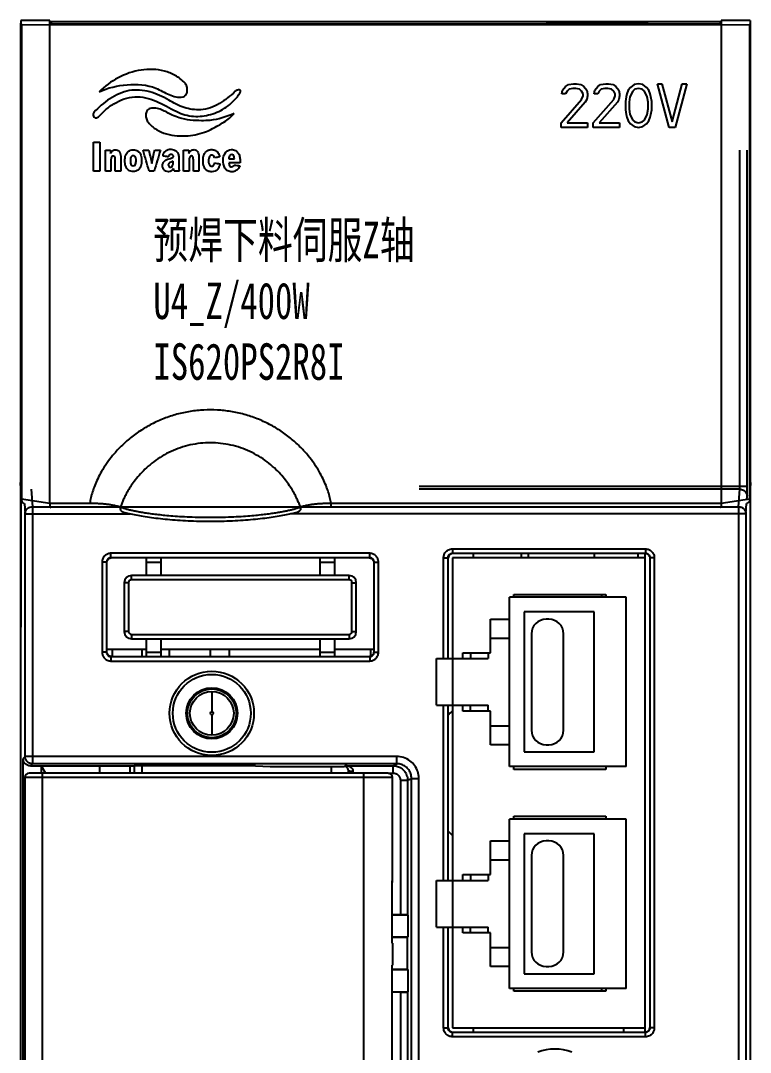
# Model space of a CAD drawing. Header units: millimetres. Extents: x 336 to 12810, y -1577 to 4105.
# Drawn here: x 8418.7 to 8468.7, y 1732.6 to 1803.3 of the extents above; entities that cross this region are included whole.
import ezdxf

# ---------------------------------------------------------------- set-up
doc = ezdxf.new("R2010")
doc.units = ezdxf.units.MM
doc.layers.add('03___PRT_ALL_CURVES', color=7, linetype='Continuous')
doc.layers.add('20_ALL_FEATURES', color=7, linetype='Continuous')
doc.styles.add('宋', font='', dxfattribs={"width": 0.7})
doc.styles.add('样式 8', font='arial.ttf', dxfattribs={"width": 0.6, "height": 2.5})
doc.styles.get('宋').set_extended_font_data('SimSun')

msp = doc.modelspace()

# ---------------------------------------------------------------- linework, layer by layer
at = {"color": 7, "linetype": 'Continuous'}
for p, q in [((8418.65, 1803.135), (8418.65, 1644.24)), ((8418.65, 1803.135), (8418.66, 1803.135)), ((8418.703, 1803.046), (8418.65, 1803.135)), ((8420.65, 1803.313), (8418.66, 1803.313)), ((8418.66, 1803.313), (8418.66, 1803.135)), ((8420.65, 1803.089), (8420.65, 1803.313)), ((8466.65, 1803.24), (8420.65, 1803.24)), ((8420.75, 1803.166), (8420.65, 1803.166)), ((8420.75, 1803.166), (8420.75, 1803.088)), ((8454.65, 1803.24), (8454.65, 1803.202)), ((8454.65, 1803.202), (8461.65, 1803.202)), ((8461.65, 1803.24), (8461.65, 1803.202)), ((8466.615, 1803.166), (8466.536, 1803.088)), ((8466.614, 1803.09), (8466.615, 1803.166)), ((8466.65, 1803.166), (8466.615, 1803.166)), ((8468.64, 1803.313), (8466.65, 1803.313)), ((8466.65, 1803.313), (8466.65, 1803.089)), ((8468.598, 1803.046), (8468.65, 1803.135)), ((8468.64, 1803.313), (8468.64, 1803.135)), ((8468.65, 1803.135), (8468.64, 1803.135)), ((8468.65, 1644.24), (8468.65, 1803.135)), ((8418.703, 1803.046), (8418.72, 1770.527)), ((8418.703, 1803.046), (8420.65, 1803.017)), ((8421.65, 1803.074), (8420.65, 1803.089)), ((8420.65, 1770.24), (8420.65, 1803.017)), ((8466.65, 1803.017), (8420.65, 1803.017)), ((8465.65, 1803.074), (8421.65, 1803.074)), ((8466.65, 1803.089), (8465.65, 1803.074)), ((8466.65, 1803.017), (8468.598, 1803.046)), ((8466.65, 1803.017), (8466.65, 1770.24)), ((8468.598, 1803.046), (8468.581, 1770.527)), ((8467.932, 1771.394), (8467.932, 1794.44)), ((8468.432, 1771.394), (8468.432, 1794.44)), ((8418.72, 1770.449), (8418.65, 1771.662)), ((8418.651, 1771.643), (8418.65, 1771.662)), ((8418.719, 1770.449), (8418.651, 1771.643)), ((8468.432, 1771.394), (8445.95, 1771.394)), ((8468.65, 1771.662), (8468.581, 1770.449)), ((8468.65, 1771.643), (8468.586, 1770.527)), ((8468.65, 1771.662), (8468.65, 1771.643)), ((8418.65, 1770.74), (8418.689, 1770.74)), ((8418.689, 1761.74), (8418.689, 1770.74)), ((8419.378, 1771.201), (8419.456, 1770)), ((8467.923, 1771.201), (8445.95, 1771.201)), ((8467.845, 1770), (8467.923, 1771.201)), ((8468.405, 1770.444), (8468.423, 1770.718)), ((8420.65, 1770.23), (8418.72, 1770.527)), ((8418.72, 1770.449), (8418.72, 1770.432)), ((8418.911, 1770.213), (8418.956, 1769.517)), ((8419.456, 1770), (8419.456, 1752.38)), ((8419.456, 1770), (8467.845, 1770)), ((8420.65, 1770.24), (8423.387, 1770.24)), ((8439.914, 1770.24), (8466.65, 1770.24)), ((8439.914, 1770.24), (8439.914, 1769.94)), ((8468.581, 1770.527), (8466.651, 1770.23)), ((8467.845, 1770), (8467.845, 1644.546)), ((8468.345, 1769.517), (8468.39, 1770.213)), ((8468.581, 1770.449), (8468.58, 1770.432)), ((8418.956, 1752.88), (8418.956, 1769.517)), ((8418.956, 1769.517), (8426.163, 1769.517)), ((8468.345, 1769.517), (8437.138, 1769.517)), ((8468.345, 1769.517), (8468.345, 1644.546)), ((8448.234, 1767.107), (8448.234, 1766.807)), ((8448.234, 1767.107), (8461.467, 1767.107)), ((8461.467, 1767.107), (8461.467, 1766.807)), ((8442.566, 1766.806), (8424.835, 1766.806)), ((8424.835, 1766.506), (8424.835, 1766.806)), ((8442.566, 1766.506), (8424.835, 1766.506)), ((8424.835, 1766.506), (8424.85, 1766.49)), ((8427.25, 1766.49), (8427.25, 1765.29)), ((8428.25, 1766.49), (8428.25, 1765.29)), ((8439.15, 1766.49), (8439.15, 1765.29)), ((8440.15, 1766.49), (8440.15, 1765.29)), ((8442.551, 1766.49), (8442.566, 1766.506)), ((8442.566, 1766.506), (8442.566, 1766.806)), ((8447.634, 1759.59), (8447.634, 1766.507)), ((8447.634, 1766.507), (8447.934, 1766.507)), ((8447.934, 1759.59), (8447.934, 1766.507)), ((8448.234, 1766.807), (8461.467, 1766.807)), ((8448.25, 1766.49), (8448.25, 1759.59)), ((8461.45, 1766.49), (8448.25, 1766.49)), ((8449.65, 1766.807), (8449.65, 1766.49)), ((8452.95, 1766.807), (8452.95, 1766.49)), ((8453.45, 1766.49), (8453.45, 1766.807)), ((8457.95, 1766.807), (8457.95, 1766.49)), ((8460.95, 1766.807), (8460.95, 1766.49)), ((8461.45, 1733.99), (8461.45, 1766.807)), ((8461.767, 1766.507), (8461.767, 1734.274)), ((8462.067, 1766.507), (8461.767, 1766.507)), ((8462.067, 1766.507), (8462.067, 1734.274)), ((8424.235, 1766.206), (8424.235, 1760.025)), ((8424.535, 1766.206), (8424.235, 1766.206)), ((8424.535, 1766.206), (8424.535, 1760.025)), ((8424.535, 1766.206), (8424.55, 1766.19)), ((8427.25, 1766.19), (8428.25, 1766.19)), ((8439.15, 1766.19), (8440.15, 1766.19)), ((8442.85, 1766.19), (8442.866, 1766.206)), ((8442.866, 1760.025), (8442.866, 1766.206)), ((8442.866, 1766.206), (8443.166, 1766.206)), ((8443.166, 1760.025), (8443.166, 1766.206)), ((8426.25, 1764.99), (8426.25, 1765.29)), ((8441.15, 1765.29), (8426.25, 1765.29)), ((8441.15, 1764.99), (8426.25, 1764.99)), ((8441.15, 1764.99), (8441.15, 1765.29)), ((8426.05, 1764.79), (8425.75, 1764.79)), ((8425.75, 1764.79), (8425.75, 1761.44)), ((8426.05, 1764.79), (8426.05, 1761.44)), ((8441.35, 1764.79), (8441.65, 1764.79)), ((8441.35, 1761.44), (8441.35, 1764.79)), ((8441.65, 1761.44), (8441.65, 1764.79)), ((8452.15, 1752.19), (8452.15, 1763.79)), ((8460.15, 1763.79), (8452.15, 1763.79)), ((8452.45, 1763.79), (8452.45, 1763.99)), ((8452.45, 1763.99), (8458.75, 1763.99)), ((8458.45, 1763.99), (8458.45, 1763.79)), ((8458.75, 1763.99), (8458.75, 1763.79)), ((8460.15, 1752.19), (8460.15, 1763.79)), ((8450.85, 1762.29), (8452.15, 1762.29)), ((8450.85, 1759.99), (8450.85, 1762.29)), ((8453.15, 1762.79), (8453.15, 1753.19)), ((8457.95, 1762.79), (8453.15, 1762.79)), ((8454.85, 1762.29), (8454.65, 1762.29)), ((8457.95, 1753.19), (8457.95, 1762.79)), ((8418.65, 1761.74), (8418.689, 1761.74)), ((8426.05, 1761.44), (8425.75, 1761.44)), ((8441.35, 1761.44), (8441.65, 1761.44)), ((8426.25, 1761.24), (8426.25, 1760.94)), ((8426.25, 1761.24), (8441.15, 1761.24)), ((8426.25, 1760.94), (8441.15, 1760.94)), ((8427.25, 1760.94), (8427.25, 1759.74)), ((8428.25, 1760.94), (8428.25, 1759.74)), ((8439.15, 1760.94), (8439.15, 1759.74)), ((8440.15, 1760.94), (8440.15, 1759.74)), ((8441.15, 1761.24), (8441.15, 1760.94)), ((8450.85, 1760.99), (8452.15, 1760.99)), ((8453.65, 1761.29), (8453.65, 1754.69)), ((8455.85, 1754.69), (8455.85, 1761.29)), ((8424.535, 1760.025), (8424.235, 1760.025)), ((8424.535, 1760.025), (8424.55, 1760.04)), ((8424.55, 1760.24), (8427.25, 1760.24)), ((8424.95, 1759.74), (8424.95, 1760.24)), ((8426.95, 1760.24), (8426.95, 1759.74)), ((8427.25, 1760.04), (8428.25, 1760.04)), ((8428.25, 1760.24), (8439.15, 1760.24)), ((8428.85, 1759.74), (8428.85, 1760.24)), ((8431.65, 1759.74), (8431.65, 1760.24)), ((8432.95, 1760.24), (8432.95, 1759.74)), ((8439.15, 1760.04), (8440.15, 1760.04)), ((8440.15, 1760.24), (8442.85, 1760.24)), ((8442.65, 1759.74), (8442.65, 1760.24)), ((8442.866, 1760.025), (8442.85, 1760.04)), ((8442.866, 1760.025), (8443.166, 1760.025)), ((8424.835, 1759.725), (8424.85, 1759.74)), ((8424.835, 1759.725), (8442.566, 1759.725)), ((8424.835, 1759.725), (8424.835, 1759.425)), ((8424.835, 1759.425), (8442.566, 1759.425)), ((8442.566, 1759.725), (8442.551, 1759.74)), ((8442.566, 1759.725), (8442.566, 1759.425)), ((8447.15, 1756.39), (8447.15, 1759.59)), ((8447.15, 1759.59), (8450.68, 1759.59)), ((8448.274, 1756.39), (8448.274, 1759.59)), ((8448.95, 1759.99), (8450.85, 1759.99)), ((8448.95, 1759.59), (8448.95, 1759.99)), ((8449.48, 1759.99), (8449.48, 1759.59)), ((8450.68, 1759.99), (8450.68, 1759.59)), ((8431.75, 1757.34), (8431.75, 1755.94)), ((8447.15, 1756.39), (8450.68, 1756.39)), ((8447.634, 1744.39), (8447.634, 1756.39)), ((8447.934, 1744.39), (8447.934, 1756.39)), ((8448.25, 1756.39), (8448.25, 1744.39)), ((8448.95, 1755.99), (8448.95, 1756.39)), ((8450.85, 1755.99), (8448.95, 1755.99)), ((8449.48, 1755.99), (8449.48, 1756.39)), ((8450.68, 1755.99), (8450.68, 1756.39)), ((8450.85, 1753.69), (8450.85, 1755.99)), ((8431.75, 1755.74), (8431.75, 1754.34)), ((8450.85, 1754.99), (8452.15, 1754.99)), ((8452.15, 1753.69), (8450.85, 1753.69)), ((8454.65, 1753.69), (8454.85, 1753.69)), ((8453.15, 1753.19), (8457.95, 1753.19)), ((8418.956, 1752.88), (8418.816, 1752.74)), ((8418.816, 1746.906), (8418.816, 1752.74)), ((8444.43, 1752.88), (8418.956, 1752.88)), ((8419.456, 1752.38), (8419.316, 1752.24)), ((8419.316, 1752.24), (8426.145, 1752.24)), ((8444.43, 1752.38), (8419.456, 1752.38)), ((8420.05, 1752.24), (8420.05, 1751.74)), ((8420.05, 1752.24), (8420.363, 1751.74)), ((8424.05, 1752.24), (8424.05, 1751.74)), ((8426.145, 1751.74), (8426.145, 1752.24)), ((8434.75, 1752.237), (8426.428, 1752.237)), ((8426.447, 1752.237), (8426.445, 1752.235)), ((8426.445, 1751.74), (8426.445, 1752.235)), ((8426.95, 1752.237), (8426.95, 1751.74)), ((8434.75, 1752.237), (8435.75, 1752.202)), ((8440.812, 1752.202), (8440.859, 1752.249)), ((8440.859, 1752.249), (8444.169, 1752.249)), ((8444.168, 1751.749), (8444.168, 1752.249)), ((8444.169, 1752.249), (8444.43, 1752.38)), ((8444.43, 1752.38), (8444.43, 1752.88)), ((8443.835, 1751.74), (8419.235, 1751.74)), ((8420.135, 1751.74), (8420.135, 1658.74)), ((8435.75, 1752.202), (8440.812, 1752.202)), ((8439.95, 1751.74), (8439.95, 1752.202)), ((8441.112, 1751.902), (8441.146, 1751.936)), ((8441.112, 1751.74), (8441.112, 1751.902)), ((8442.135, 1751.74), (8442.135, 1658.74)), ((8443.835, 1751.749), (8444.168, 1751.749)), ((8460.15, 1752.19), (8452.15, 1752.19)), ((8452.45, 1751.99), (8452.45, 1752.19)), ((8458.75, 1751.99), (8452.45, 1751.99)), ((8458.75, 1752.19), (8458.75, 1751.99)), ((8418.935, 1751.44), (8418.935, 1659.04)), ((8444.135, 1751.44), (8418.935, 1751.44)), ((8444.135, 1744.76), (8444.135, 1751.44)), ((8444.668, 1751.249), (8444.668, 1742.033)), ((8444.668, 1751.249), (8445.167, 1751.249)), ((8445.167, 1751.249), (8445.43, 1751.381)), ((8445.167, 1751.249), (8445.167, 1742.025)), ((8445.43, 1659.1), (8445.43, 1751.381)), ((8445.43, 1751.381), (8445.93, 1751.381)), ((8445.93, 1659.1), (8445.93, 1751.381)), ((8452.45, 1748.59), (8452.45, 1748.79)), ((8452.45, 1748.79), (8458.75, 1748.79)), ((8458.75, 1748.79), (8458.75, 1748.59)), ((8460.15, 1748.59), (8452.15, 1748.59)), ((8452.15, 1736.99), (8452.15, 1748.59)), ((8460.15, 1736.99), (8460.15, 1748.59)), ((8457.95, 1747.59), (8453.15, 1747.59)), ((8453.15, 1747.59), (8453.15, 1737.99)), ((8457.95, 1737.99), (8457.95, 1747.59)), ((8418.935, 1747.025), (8418.815, 1746.905)), ((8418.815, 1713.142), (8418.815, 1746.905)), ((8450.85, 1747.09), (8452.15, 1747.09)), ((8450.85, 1744.79), (8450.85, 1747.09)), ((8454.85, 1747.09), (8454.65, 1747.09)), ((8453.65, 1746.09), (8453.65, 1739.49)), ((8455.85, 1739.49), (8455.85, 1746.09)), ((8450.85, 1745.79), (8452.15, 1745.79)), ((8448.95, 1744.79), (8450.85, 1744.79)), ((8448.95, 1744.39), (8448.95, 1744.79)), ((8449.48, 1744.79), (8449.48, 1744.39)), ((8450.68, 1744.79), (8450.68, 1744.39)), ((8444.109, 1744.148), (8444.104, 1744.161)), ((8444.104, 1740.09), (8444.104, 1744.161)), ((8444.109, 1740.09), (8444.109, 1744.149)), ((8447.15, 1744.39), (8450.68, 1744.39)), ((8447.15, 1741.19), (8447.15, 1744.39)), ((8448.274, 1741.19), (8448.274, 1744.39)), ((8444.668, 1742.033), (8444.109, 1742.033)), ((8445.206, 1742.005), (8444.109, 1742.005)), ((8445.167, 1742.025), (8445.206, 1742.005)), ((8445.206, 1740.511), (8445.206, 1742.005)), ((8447.15, 1741.19), (8450.68, 1741.19)), ((8447.634, 1734.274), (8447.634, 1741.19)), ((8447.934, 1734.274), (8447.934, 1741.19)), ((8448.25, 1741.19), (8448.25, 1734.29)), ((8448.95, 1740.79), (8448.95, 1741.19)), ((8449.48, 1740.79), (8449.48, 1741.19)), ((8450.68, 1740.79), (8450.68, 1741.19)), ((8444.109, 1740.511), (8445.206, 1740.511)), ((8445.15, 1740.483), (8444.109, 1740.483)), ((8445.15, 1740.483), (8445.206, 1740.511)), ((8445.15, 1738.283), (8445.15, 1740.483)), ((8450.85, 1740.79), (8448.95, 1740.79)), ((8450.85, 1738.49), (8450.85, 1740.79)), ((8444.104, 1740.09), (8444.135, 1740.09)), ((8444.135, 1740.09), (8444.135, 1738.59)), ((8450.85, 1739.79), (8452.15, 1739.79)), ((8444.104, 1738.59), (8444.135, 1738.59)), ((8444.104, 1730.52), (8444.104, 1738.59)), ((8444.109, 1730.532), (8444.109, 1738.59)), ((8445.15, 1738.283), (8444.109, 1738.283)), ((8445.206, 1738.255), (8444.109, 1738.255)), ((8445.15, 1738.283), (8445.206, 1738.255)), ((8445.206, 1736.761), (8445.206, 1738.255)), ((8452.15, 1738.49), (8450.85, 1738.49)), ((8454.65, 1738.49), (8454.85, 1738.49)), ((8453.15, 1737.99), (8457.95, 1737.99)), ((8444.109, 1736.761), (8445.206, 1736.761)), ((8444.668, 1736.733), (8444.109, 1736.733)), ((8444.668, 1736.733), (8444.668, 1698.24)), ((8445.167, 1736.741), (8445.206, 1736.761)), ((8445.167, 1736.741), (8445.167, 1698.24)), ((8460.15, 1736.99), (8452.15, 1736.99)), ((8452.45, 1736.79), (8452.45, 1736.99)), ((8458.75, 1736.79), (8452.45, 1736.79)), ((8458.45, 1736.99), (8458.45, 1736.79)), ((8458.75, 1736.99), (8458.75, 1736.79)), ((8447.634, 1734.274), (8447.934, 1734.274)), ((8448.234, 1733.674), (8448.234, 1733.974)), ((8461.467, 1733.974), (8448.234, 1733.974)), ((8448.25, 1734.29), (8461.45, 1734.29)), ((8449.65, 1734.29), (8449.65, 1733.974)), ((8459.95, 1734.29), (8459.95, 1733.974)), ((8461.467, 1733.674), (8461.467, 1733.974)), ((8462.067, 1734.274), (8461.767, 1734.274)), ((8461.467, 1733.674), (8448.234, 1733.674))]:
    msp.add_line(p, q, dxfattribs=at)
for radius in [2.89, 2.669, 1.751, 1.672, 1.5, 0.1]:
    msp.add_circle((8431.75, 1755.84), radius, dxfattribs=at)
for centre, radius, start, end in [((8426.25, 1764.79), 0.5, 90, 180), ((8426.25, 1764.79), 0.2, 90, 180), ((8441.15, 1764.79), 0.5, 0, 90), ((8441.15, 1764.79), 0.2, 0, 90), ((8454.65, 1761.29), 1, 90, 180), ((8454.85, 1761.29), 1, 0, 90), ((8426.25, 1761.44), 0.5, 180, 270), ((8426.25, 1761.44), 0.2, 180, 270), ((8441.15, 1761.44), 0.5, 270, 0), ((8441.15, 1761.44), 0.2, 270, 0), ((8452.45, 1751.74), 6, 134.823, 138.97307), ((8454.65, 1754.69), 1, 180, 270), ((8454.85, 1754.69), 1, 270, 0), ((8419.235, 1751.44), 0.3, 90, 180), ((8443.835, 1751.44), 0.3, 0, 90), ((8452.45, 1751.74), 6, 221.02693, 225.177), ((8454.65, 1746.09), 1, 90, 180), ((8454.85, 1746.09), 1, 0, 90), ((8454.65, 1739.49), 1, 180, 270), ((8454.85, 1739.49), 1, 270, 0), ((8455.25, 1729.512), 3.317, 69.31391, 110.69797)]:
    msp.add_arc(centre, radius, start, end, dxfattribs=at)
for points, start_tangent, end_tangent in [([(8439.914, 1770.24), (8439.838, 1770.618), (8439.727, 1771.019), (8439.574, 1771.447), (8439.373, 1771.907), (8439.11, 1772.404), (8438.775, 1772.934), (8438.357, 1773.489), (8437.843, 1774.061), (8437.22, 1774.632), (8436.496, 1775.172), (8435.697, 1775.645), (8434.849, 1776.032), (8433.966, 1776.326), (8433.056, 1776.524), (8432.13, 1776.625), (8431.198, 1776.627), (8430.271, 1776.529), (8429.361, 1776.333), (8428.477, 1776.042), (8427.628, 1775.658), (8426.827, 1775.186), (8426.099, 1774.647), (8425.472, 1774.074), (8424.953, 1773.501), (8424.532, 1772.943), (8424.195, 1772.411), (8423.931, 1771.912), (8423.728, 1771.45), (8423.575, 1771.021), (8423.463, 1770.619), (8423.387, 1770.24)], (-0.158449, 0.987367), (-0.158453, -0.987366)), ([(8437.815, 1769.986), (8437.727, 1770.214), (8437.616, 1770.472), (8437.476, 1770.76), (8437.298, 1771.083), (8437.074, 1771.44), (8436.796, 1771.826), (8436.454, 1772.235), (8436.037, 1772.656), (8435.538, 1773.072), (8434.971, 1773.455), (8434.357, 1773.781), (8433.713, 1774.04), (8433.043, 1774.227), (8432.355, 1774.341), (8431.66, 1774.381), (8430.965, 1774.344), (8430.277, 1774.231), (8429.606, 1774.046), (8428.961, 1773.79), (8428.346, 1773.465), (8427.776, 1773.082), (8427.275, 1772.666), (8426.855, 1772.243), (8426.51, 1771.833), (8426.23, 1771.445), (8426.005, 1771.086), (8425.826, 1770.762), (8425.685, 1770.473), (8425.574, 1770.215), (8425.486, 1769.986)], (-0.336663, 0.941625), (-0.336661, -0.941626)), ([(8467.923, 1771.201), (8467.927, 1771.236), (8467.929, 1771.258), (8467.93, 1771.285), (8467.931, 1771.318), (8467.932, 1771.355), (8467.932, 1771.394)], (0.222501, 0.974932), (-0.000007, 1)), ([(8468.423, 1770.718), (8468.424, 1770.744), (8468.426, 1770.784), (8468.427, 1770.841), (8468.429, 1770.917), (8468.43, 1771.013), (8468.431, 1771.128), (8468.432, 1771.257), (8468.432, 1771.394)], (0.065022, 0.997884), (-0.000064, 1)), ([(8467.923, 1771.201), (8468.172, 1771.135), (8468.355, 1770.959), (8468.423, 1770.718)], (0.99999, -0.004364), (0.004676, -0.999989)), ([(8418.72, 1770.475), (8418.72, 1770.5), (8418.72, 1770.527)], (0.002955, 0.999996), (-0.000522, 1)), ([(8418.72, 1770.449), (8418.72, 1770.475)], (0.004788, 0.999989), (0.002955, 0.999996)), ([(8418.72, 1770.432), (8418.729, 1770.381), (8418.754, 1770.321), (8418.792, 1770.274), (8418.841, 1770.239), (8418.896, 1770.218), (8418.92, 1770.213)], (0.058249, -0.998302), (0.988517, -0.151107)), ([(8418.956, 1769.517), (8418.966, 1769.612), (8419, 1769.712), (8419.062, 1769.812), (8419.158, 1769.903), (8419.29, 1769.972), (8419.456, 1770)], (0.004676, 0.999989), (0.99999, 0.004364)), ([(8420.65, 1770.23), (8420.648, 1770.169), (8420.648, 1770.11), (8420.652, 1770.058), (8420.659, 1770.013), (8420.668, 1769.978), (8420.679, 1769.954), (8420.693, 1769.942), (8420.697, 1769.94)], (-0.064441, -0.997922), (0.992881, -0.119113)), ([(8420.65, 1770.23), (8420.65, 1770.234), (8420.65, 1770.237), (8420.65, 1770.24)], (0.064441, 0.997922), (0, 1)), ([(8423.387, 1770.24), (8423.641, 1770.241), (8423.92, 1770.234), (8424.209, 1770.217), (8424.491, 1770.191), (8424.755, 1770.156), (8424.99, 1770.115), (8425.192, 1770.071), (8425.358, 1770.026), (8425.486, 1769.986)], (0.999877, 0.015698), (0.946467, -0.3228)), ([(8425.486, 1769.986), (8425.474, 1769.906), (8425.478, 1769.829), (8425.498, 1769.761), (8425.532, 1769.707), (8425.579, 1769.67), (8425.602, 1769.661)], (-0.245809, -0.969318), (0.95301, -0.30294)), ([(8425.486, 1769.986), (8425.666, 1769.922), (8425.874, 1769.858), (8426.105, 1769.797), (8426.355, 1769.739), (8426.622, 1769.684), (8426.915, 1769.631), (8427.25, 1769.576), (8427.63, 1769.522), (8428.059, 1769.469), (8428.541, 1769.418), (8429.083, 1769.371), (8429.697, 1769.33), (8430.41, 1769.297), (8431.226, 1769.277), (8432.08, 1769.277), (8432.895, 1769.297), (8433.607, 1769.33), (8434.22, 1769.372), (8434.762, 1769.419), (8435.244, 1769.469), (8435.672, 1769.522), (8436.052, 1769.577), (8436.386, 1769.631), (8436.679, 1769.684), (8436.946, 1769.739), (8437.196, 1769.797), (8437.427, 1769.858), (8437.635, 1769.922), (8437.815, 1769.986)], (0.933783, -0.35784), (0.933783, 0.35784)), ([(8437.815, 1769.986), (8437.827, 1769.906), (8437.823, 1769.829), (8437.803, 1769.761), (8437.768, 1769.707), (8437.722, 1769.67), (8437.698, 1769.661)], (0.245794, -0.969322), (-0.953033, -0.302868)), ([(8437.815, 1769.986), (8437.943, 1770.027), (8438.109, 1770.071), (8438.312, 1770.116), (8438.547, 1770.156), (8438.81, 1770.191), (8439.093, 1770.217), (8439.382, 1770.234), (8439.66, 1770.241), (8439.914, 1770.24)], (0.946467, 0.322799), (0.999877, -0.015694)), ([(8466.651, 1770.23), (8466.653, 1770.169), (8466.653, 1770.11), (8466.649, 1770.058), (8466.642, 1770.013), (8466.633, 1769.978), (8466.621, 1769.954), (8466.608, 1769.942), (8466.604, 1769.94)], (0.064441, -0.997922), (-0.992805, -0.11974)), ([(8466.65, 1770.24), (8466.65, 1770.237), (8466.651, 1770.234), (8466.651, 1770.23)], (0, -1), (0.064441, -0.997922)), ([(8467.845, 1770), (8467.943, 1769.99), (8468.048, 1769.958), (8468.152, 1769.897), (8468.245, 1769.804), (8468.316, 1769.677), (8468.345, 1769.517)], (0.99999, -0.004364), (0.004676, -0.999989)), ([(8468.581, 1770.432), (8468.572, 1770.381), (8468.547, 1770.321), (8468.509, 1770.274), (8468.46, 1770.239), (8468.405, 1770.218), (8468.381, 1770.213)], (-0.058406, -0.998293), (-0.988508, -0.15117)), ([(8468.581, 1770.527), (8468.581, 1770.5), (8468.581, 1770.475)], (-0.000522, -1), (0.002955, -0.999996)), ([(8468.581, 1770.475), (8468.581, 1770.449)], (0.002955, -0.999996), (0.004788, -0.999989)), ([(8425.602, 1769.661), (8425.967, 1769.56), (8426.419, 1769.461), (8426.92, 1769.369), (8427.469, 1769.284), (8428.065, 1769.207), (8428.71, 1769.139), (8429.4, 1769.083), (8430.126, 1769.04), (8430.877, 1769.013), (8431.641, 1769.004), (8432.406, 1769.013), (8433.158, 1769.039), (8433.887, 1769.082), (8434.579, 1769.138), (8435.226, 1769.206), (8435.825, 1769.283), (8436.375, 1769.368), (8436.877, 1769.46), (8437.33, 1769.559), (8437.698, 1769.661)], (0.953081, -0.302715), (0.953092, 0.302681)), ([(8447.634, 1766.507), (8447.64, 1766.593), (8447.66, 1766.684), (8447.699, 1766.779), (8447.76, 1766.875), (8447.848, 1766.966), (8447.96, 1767.041), (8448.092, 1767.09), (8448.234, 1767.107)], (-0.000012, 1), (1, 0.000049)), ([(8461.467, 1767.107), (8461.553, 1767.101), (8461.644, 1767.08), (8461.739, 1767.042), (8461.835, 1766.981), (8461.926, 1766.893), (8462.001, 1766.781), (8462.05, 1766.649), (8462.067, 1766.507)], (1, 0.000012), (0.000049, -1)), ([(8424.835, 1766.806), (8424.762, 1766.802), (8424.682, 1766.787), (8424.598, 1766.757), (8424.51, 1766.711), (8424.425, 1766.644), (8424.348, 1766.557), (8424.287, 1766.451), (8424.248, 1766.332), (8424.235, 1766.206)], (-1, -0.000011), (0.000067, -1)), ([(8424.835, 1766.506), (8424.798, 1766.504), (8424.759, 1766.496), (8424.716, 1766.482), (8424.672, 1766.459), (8424.63, 1766.425), (8424.591, 1766.382), (8424.561, 1766.329), (8424.541, 1766.269), (8424.535, 1766.206)], (-1, 0.000297), (0.000348, -1)), ([(8424.55, 1766.19), (8424.591, 1766.34), (8424.7, 1766.45), (8424.85, 1766.49)], (0, 1), (1, 0)), ([(8442.551, 1766.49), (8442.7, 1766.45), (8442.81, 1766.34), (8442.85, 1766.19)], (1, 0), (0, -1)), ([(8443.166, 1766.206), (8443.162, 1766.281), (8443.146, 1766.362), (8443.116, 1766.448), (8443.068, 1766.536), (8443, 1766.621), (8442.912, 1766.697), (8442.807, 1766.756), (8442.689, 1766.793), (8442.566, 1766.806)], (0, 1), (-1, 0.00004)), ([(8442.866, 1766.206), (8442.864, 1766.244), (8442.856, 1766.284), (8442.841, 1766.327), (8442.817, 1766.371), (8442.783, 1766.414), (8442.739, 1766.452), (8442.687, 1766.481), (8442.628, 1766.5), (8442.566, 1766.506)], (0.000305, 1), (-1, -0.000279)), ([(8447.934, 1766.507), (8447.937, 1766.55), (8447.947, 1766.595), (8447.966, 1766.643), (8447.997, 1766.691), (8448.041, 1766.737), (8448.097, 1766.774), (8448.163, 1766.798), (8448.234, 1766.807)], (-0.000084, 1), (1, -0.000044)), ([(8448.1, 1766.75), (8447.991, 1766.64), (8447.95, 1766.49)], (-0.867069, -0.498188), (0, -1)), ([(8448.25, 1766.79), (8448.1, 1766.75)], (-1, 0), (-0.867069, -0.498188)), ([(8461.696, 1766.678), (8461.591, 1766.765), (8461.456, 1766.796)], (-0.603787, 0.797146), (-0.999999, -0.001222)), ([(8461.467, 1766.807), (8461.51, 1766.804), (8461.555, 1766.794), (8461.603, 1766.775), (8461.651, 1766.744), (8461.697, 1766.7), (8461.734, 1766.644), (8461.758, 1766.578), (8461.767, 1766.507)], (1, 0.000084), (-0.000044, -1)), ([(8461.75, 1766.557), (8461.696, 1766.678)], (-0.201059, 0.979579), (-0.603787, 0.797146)), ([(8424.235, 1760.025), (8424.239, 1759.952), (8424.254, 1759.872), (8424.283, 1759.788), (8424.33, 1759.7), (8424.397, 1759.615), (8424.484, 1759.538), (8424.59, 1759.477), (8424.709, 1759.438), (8424.835, 1759.425)], (0.000011, -1), (1, 0.000067)), ([(8424.535, 1760.025), (8424.537, 1759.988), (8424.544, 1759.948), (8424.559, 1759.906), (8424.582, 1759.862), (8424.616, 1759.82), (8424.659, 1759.781), (8424.712, 1759.751), (8424.772, 1759.731), (8424.835, 1759.725)], (-0.000297, -1), (1, 0.000348)), ([(8424.85, 1759.74), (8424.7, 1759.781), (8424.591, 1759.89), (8424.55, 1760.04)], (-1, 0), (0, 1)), ([(8442.551, 1759.74), (8442.7, 1759.781), (8442.81, 1759.89), (8442.85, 1760.04)], (1, 0), (0, 1)), ([(8442.566, 1759.725), (8442.603, 1759.727), (8442.642, 1759.734), (8442.685, 1759.749), (8442.729, 1759.772), (8442.771, 1759.806), (8442.81, 1759.849), (8442.84, 1759.902), (8442.86, 1759.962), (8442.866, 1760.025)], (1, -0.000297), (-0.000348, 1)), ([(8442.566, 1759.425), (8442.639, 1759.429), (8442.718, 1759.444), (8442.803, 1759.473), (8442.891, 1759.52), (8442.976, 1759.587), (8443.053, 1759.674), (8443.114, 1759.78), (8443.153, 1759.899), (8443.166, 1760.025)], (1, 0.000011), (-0.000067, 1)), ([(8419.316, 1752.24), (8419.125, 1752.278), (8418.963, 1752.387), (8418.854, 1752.549), (8418.816, 1752.74)], (-1, 0), (0, 1)), ([(8419.456, 1752.38), (8419.357, 1752.39), (8419.253, 1752.423), (8419.149, 1752.486), (8419.055, 1752.582), (8418.984, 1752.714), (8418.956, 1752.88)], (-1, 0.000305), (-0.000305, 1)), ([(8426.145, 1752.24), (8426.267, 1752.24), (8426.366, 1752.239), (8426.428, 1752.237)], (1, 0), (0.998784, -0.04931)), ([(8441.446, 1751.866), (8441.443, 1751.905), (8441.433, 1751.946), (8441.415, 1751.987), (8441.39, 1752.028), (8441.355, 1752.068), (8441.312, 1752.107), (8441.258, 1752.144), (8441.195, 1752.177), (8441.123, 1752.206), (8441.042, 1752.228), (8440.954, 1752.243), (8440.859, 1752.249)], (0.00666, 0.999978), (-0.999917, 0.012882)), ([(8444.169, 1752.249), (8444.289, 1752.242), (8444.413, 1752.218), (8444.54, 1752.177), (8444.668, 1752.115), (8444.794, 1752.028), (8444.914, 1751.914), (8445.019, 1751.773), (8445.1, 1751.61), (8445.15, 1751.432), (8445.167, 1751.249)], (1, -0.000799), (0.000313, -1)), ([(8445.93, 1751.381), (8445.857, 1751.844), (8445.644, 1752.262), (8445.313, 1752.593), (8444.895, 1752.806), (8444.43, 1752.88)], (-0.000061, 1), (-1, -0.000066)), ([(8445.43, 1751.381), (8445.382, 1751.69), (8445.24, 1751.968), (8445.019, 1752.189), (8444.74, 1752.331), (8444.43, 1752.38)], (0.000286, 1), (-1, -0.000321)), ([(8441.112, 1751.902), (8441.072, 1752.052), (8440.962, 1752.162), (8440.812, 1752.202)], (0, 1), (-1, 0)), ([(8441.145, 1751.749), (8441.145, 1751.844), (8441.146, 1751.936)], (-0.000006, 1), (0.004186, 0.999991)), ([(8441.146, 1751.936), (8441.188, 1751.901), (8441.297, 1751.875), (8441.446, 1751.866)], (0.07253, -0.997366), (0.999992, -0.003962)), ([(8441.445, 1751.749), (8441.445, 1751.808), (8441.446, 1751.866)], (0, 1), (0.006701, 0.999978)), ([(8444.168, 1751.749), (8444.229, 1751.745)], (1, -0.000001), (0.992559, -0.121764)), ([(8444.229, 1751.745), (8444.291, 1751.734), (8444.354, 1751.713), (8444.418, 1751.682), (8444.481, 1751.639), (8444.541, 1751.582), (8444.593, 1751.511), (8444.634, 1751.429), (8444.659, 1751.34), (8444.668, 1751.249)], (0.992559, -0.121764), (0.000034, -1)), ([(8444.104, 1744.161), (8444.127, 1744.453), (8444.135, 1744.76)], (0.104868, 0.994486), (0.000126, 1)), ([(8444.11, 1744.161), (8444.12, 1744.287), (8444.133, 1744.588), (8444.135, 1744.76)], (0.085413, 0.996346), (0.000108, 1)), ([(8444.109, 1744.147), (8444.11, 1744.161)], (0.087397, 0.996174), (0.085413, 0.996346)), ([(8445.167, 1742.025), (8445.124, 1742.028), (8445.015, 1742.03), (8444.855, 1742.032), (8444.668, 1742.033)], (-0.894482, 0.447105), (-1, 0)), ([(8444.668, 1736.733), (8444.855, 1736.734), (8445.015, 1736.735), (8445.124, 1736.738), (8445.167, 1736.741)], (1, 0), (0.894482, 0.447105)), ([(8448.234, 1733.674), (8448.148, 1733.68), (8448.057, 1733.7), (8447.962, 1733.739), (8447.865, 1733.8), (8447.775, 1733.888), (8447.7, 1734), (8447.651, 1734.131), (8447.634, 1734.274)], (-1, -0.000012), (-0.000049, 1)), ([(8448.234, 1733.974), (8448.191, 1733.977), (8448.146, 1733.987), (8448.098, 1734.006), (8448.05, 1734.037), (8448.004, 1734.081), (8447.967, 1734.137), (8447.942, 1734.203), (8447.934, 1734.274)], (-1, -0.000084), (0.000044, 1)), ([(8447.95, 1734.29), (8447.991, 1734.14)], (0, -1), (0.498188, -0.867069)), ([(8447.991, 1734.14), (8448.1, 1734.031), (8448.25, 1733.99)], (0.498188, -0.867069), (1, 0)), ([(8461.449, 1733.982), (8461.607, 1734.025), (8461.716, 1734.134), (8461.757, 1734.284)], (1, 0), (0, 1)), ([(8462.067, 1734.274), (8462.061, 1734.188), (8462.04, 1734.097), (8462.002, 1734.002), (8461.941, 1733.905), (8461.853, 1733.815), (8461.741, 1733.74), (8461.609, 1733.691), (8461.467, 1733.674)], (0.000012, -1), (-1, -0.000049)), ([(8461.767, 1734.274), (8461.764, 1734.231), (8461.754, 1734.186), (8461.735, 1734.138), (8461.704, 1734.09), (8461.66, 1734.044), (8461.604, 1734.007), (8461.538, 1733.982), (8461.467, 1733.974)], (0.000084, -1), (-1, 0.000044))]:
    msp.add_spline(points, degree=3, dxfattribs=dict(at, start_tangent=start_tangent, end_tangent=end_tangent))
at = {"layer": '03___PRT_ALL_CURVES', "color": 7, "linetype": 'Continuous'}
for p, q in [((8455.989, 1798.8), (8456.189, 1798.928)), ((8456.189, 1798.928), (8456.539, 1798.991)), ((8456.539, 1798.991), (8456.739, 1798.991)), ((8456.739, 1798.991), (8457.039, 1798.928)), ((8457.039, 1798.928), (8457.239, 1798.8)), ((8458.189, 1798.8), (8458.389, 1798.928)), ((8458.389, 1798.928), (8458.739, 1798.991)), ((8458.739, 1798.991), (8458.939, 1798.991)), ((8458.939, 1798.991), (8459.239, 1798.928)), ((8459.239, 1798.928), (8459.439, 1798.8)), ((8460.689, 1798.928), (8460.439, 1798.736)), ((8460.989, 1798.991), (8460.689, 1798.928)), ((8461.289, 1798.928), (8460.989, 1798.991)), ((8461.539, 1798.736), (8461.289, 1798.928)), ((8462.289, 1798.991), (8462.589, 1798.991)), ((8463.089, 1795.991), (8462.289, 1798.991)), ((8462.589, 1798.991), (8463.289, 1796.374)), ((8463.289, 1796.374), (8463.989, 1798.991)), ((8464.289, 1798.991), (8463.489, 1795.991)), ((8463.989, 1798.991), (8464.289, 1798.991)), ((8455.739, 1798.289), (8455.789, 1798.545)), ((8455.989, 1798.289), (8455.739, 1798.289)), ((8455.789, 1798.545), (8455.989, 1798.8)), ((8456.089, 1798.481), (8455.989, 1798.289)), ((8456.239, 1798.608), (8456.089, 1798.481)), ((8456.489, 1798.672), (8456.239, 1798.608)), ((8456.689, 1798.672), (8456.489, 1798.672)), ((8456.939, 1798.608), (8456.689, 1798.672)), ((8457.089, 1798.481), (8456.939, 1798.608)), ((8457.189, 1798.289), (8457.089, 1798.481)), ((8457.189, 1798.162), (8457.189, 1798.289)), ((8457.239, 1798.8), (8457.439, 1798.545)), ((8457.439, 1798.545), (8457.489, 1798.289)), ((8457.489, 1798.289), (8457.489, 1798.162)), ((8457.939, 1798.289), (8457.989, 1798.545)), ((8458.189, 1798.289), (8457.939, 1798.289)), ((8457.989, 1798.545), (8458.189, 1798.8)), ((8458.289, 1798.481), (8458.189, 1798.289)), ((8458.439, 1798.608), (8458.289, 1798.481)), ((8458.689, 1798.672), (8458.439, 1798.608)), ((8458.889, 1798.672), (8458.689, 1798.672)), ((8459.139, 1798.608), (8458.889, 1798.672)), ((8459.289, 1798.481), (8459.139, 1798.608)), ((8459.389, 1798.289), (8459.289, 1798.481)), ((8459.389, 1798.162), (8459.389, 1798.289)), ((8459.439, 1798.8), (8459.639, 1798.545)), ((8459.639, 1798.545), (8459.689, 1798.289)), ((8459.689, 1798.289), (8459.689, 1798.162)), ((8460.189, 1798.289), (8460.139, 1798.098)), ((8460.289, 1798.545), (8460.189, 1798.289)), ((8460.439, 1798.736), (8460.289, 1798.545)), ((8460.589, 1798.481), (8460.389, 1798.098)), ((8460.739, 1798.608), (8460.589, 1798.481)), ((8460.989, 1798.672), (8460.739, 1798.608)), ((8461.239, 1798.608), (8460.989, 1798.672)), ((8461.389, 1798.481), (8461.239, 1798.608)), ((8461.589, 1798.098), (8461.389, 1798.481)), ((8461.689, 1798.545), (8461.539, 1798.736)), ((8461.789, 1798.289), (8461.689, 1798.545)), ((8461.839, 1798.098), (8461.789, 1798.289)), ((8455.689, 1796.31), (8457.089, 1797.906)), ((8457.339, 1797.715), (8456.089, 1796.31)), ((8457.089, 1797.906), (8457.189, 1798.162)), ((8457.439, 1797.906), (8457.339, 1797.715)), ((8457.489, 1798.162), (8457.439, 1797.906)), ((8457.889, 1796.31), (8459.289, 1797.906)), ((8459.539, 1797.715), (8458.289, 1796.31)), ((8459.289, 1797.906), (8459.389, 1798.162)), ((8459.639, 1797.906), (8459.539, 1797.715)), ((8459.689, 1798.162), (8459.639, 1797.906)), ((8460.139, 1798.098), (8460.089, 1797.779)), ((8460.089, 1797.779), (8460.089, 1797.204)), ((8460.389, 1798.098), (8460.339, 1797.715)), ((8460.339, 1797.715), (8460.339, 1797.268)), ((8461.639, 1797.715), (8461.589, 1798.098)), ((8461.639, 1797.268), (8461.639, 1797.715)), ((8461.889, 1797.779), (8461.839, 1798.098)), ((8461.889, 1797.204), (8461.889, 1797.779)), ((8460.089, 1797.204), (8460.139, 1796.885)), ((8460.139, 1796.885), (8460.189, 1796.693)), ((8460.339, 1797.268), (8460.389, 1796.885)), ((8460.389, 1796.885), (8460.589, 1796.502)), ((8461.389, 1796.502), (8461.589, 1796.885)), ((8461.589, 1796.885), (8461.639, 1797.268)), ((8461.789, 1796.693), (8461.839, 1796.885)), ((8461.839, 1796.885), (8461.889, 1797.204)), ((8455.689, 1795.991), (8455.689, 1796.31)), ((8456.089, 1796.31), (8457.489, 1796.31)), ((8457.489, 1796.31), (8457.489, 1795.991)), ((8457.889, 1795.991), (8457.889, 1796.31)), ((8458.289, 1796.31), (8459.689, 1796.31)), ((8459.689, 1796.31), (8459.689, 1795.991)), ((8460.189, 1796.693), (8460.289, 1796.438)), ((8460.289, 1796.438), (8460.439, 1796.247)), ((8460.439, 1796.247), (8460.689, 1796.055)), ((8460.589, 1796.502), (8460.739, 1796.374)), ((8460.739, 1796.374), (8460.989, 1796.31)), ((8460.989, 1796.31), (8461.239, 1796.374)), ((8461.239, 1796.374), (8461.389, 1796.502)), ((8461.289, 1796.055), (8461.539, 1796.247)), ((8461.539, 1796.247), (8461.689, 1796.438)), ((8461.689, 1796.438), (8461.789, 1796.693)), ((8457.489, 1795.991), (8455.689, 1795.991)), ((8459.689, 1795.991), (8457.889, 1795.991)), ((8460.689, 1796.055), (8460.989, 1795.991)), ((8460.989, 1795.991), (8461.289, 1796.055)), ((8463.489, 1795.991), (8463.089, 1795.991))]:
    msp.add_line(p, q, dxfattribs=at)
at = {"layer": '20_ALL_FEATURES', "color": 7, "linetype": 'Continuous'}
for points, start_tangent, end_tangent in [([(8429.902, 1799.053, 48.994), (8429.239, 1799.556, 49.008), (8428.498, 1799.856, 49.017), (8426.899, 1799.922, 49.019), (8425.334, 1799.399, 49.004), (8424.03, 1798.435, 48.975)], (-0.709681, 0.704213, 0.020901), (-0.69443, -0.719243, -0.021347)), ([(8424.03, 1798.435, 48.975), (8425.952, 1798.922, 48.99), (8427.919, 1798.682, 48.982), (8428.373, 1798.467, 48.976), (8428.822, 1798.246, 48.97), (8429.285, 1798.095, 48.965), (8429.783, 1798.085, 48.965)], (0.907304, 0.42029, 0.012474), (0.986774, 0.162031, 0.004809)), ([(8429.783, 1798.085, 48.965), (8429.91, 1798.161, 48.967), (8429.998, 1798.265, 48.97), (8430.071, 1798.525, 48.978), (8430.03, 1798.807, 48.986), (8429.902, 1799.053, 48.994)], (0.925982, 0.377402, 0.011201), (-0.614554, 0.788528, 0.023403)), ([(8426.096, 1798.521, 48.978), (8424.761, 1797.96, 48.961), (8423.67, 1797.007, 48.933)], (-0.974455, -0.224484, -0.006663), (-0.643609, -0.765018, -0.022705)), ([(8428.805, 1797.867, 48.958), (8427.502, 1798.427, 48.975), (8426.806, 1798.55, 48.979), (8426.096, 1798.521, 48.978)], (-0.867538, 0.497152, 0.014755), (-0.986865, -0.161475, -0.004792)), ([(8429.49, 1797.014, 48.933), (8430.645, 1796.753, 48.925), (8431.81, 1796.93, 48.93), (8432.861, 1797.481, 48.947), (8433.671, 1798.341, 48.972)], (0.910828, -0.412604, -0.012246), (0.545673, 0.837629, 0.02486)), ([(8433.35, 1798.47, 48.976), (8432.272, 1797.629, 48.951), (8431.656, 1797.34, 48.943), (8430.988, 1797.199, 48.938)], (-0.72364, -0.689874, -0.020475), (-0.997096, -0.076127, -0.002259)), ([(8433.671, 1798.341, 48.972), (8433.715, 1798.432, 48.975), (8433.717, 1798.498, 48.977), (8433.687, 1798.54, 48.978), (8433.632, 1798.561, 48.979), (8433.562, 1798.563, 48.979), (8433.486, 1798.547, 48.978), (8433.35, 1798.47, 48.976)], (0.545673, 0.837629, 0.02486), (-0.72364, -0.689874, -0.020475)), ([(8424.016, 1796.75, 48.925), (8424.563, 1797.278, 48.941), (8425.209, 1797.71, 48.954), (8425.918, 1798, 48.962), (8426.656, 1798.1, 48.965), (8428.113, 1797.711, 48.954), (8429.49, 1797.014, 48.933)], (0.655413, 0.754938, 0.022406), (0.900227, -0.435229, -0.012917)), ([(8430.988, 1797.199, 48.938), (8429.846, 1797.363, 48.943), (8428.805, 1797.867, 48.958)], (-0.999078, -0.042916, -0.001274), (-0.839082, 0.543766, 0.016139)), ([(8423.67, 1797.007, 48.933), (8423.609, 1796.831, 48.928), (8423.689, 1796.698, 48.924), (8423.846, 1796.656, 48.922), (8424.016, 1796.75, 48.925)], (-0.643609, -0.765018, -0.022705), (0.655413, 0.754938, 0.022406)), ([(8427.52, 1797.297, 48.941), (8427.304, 1797.114, 48.936), (8427.232, 1796.855, 48.928), (8427.273, 1796.575, 48.92), (8427.401, 1796.328, 48.913)], (-0.920511, -0.390544, -0.011591), (0.606604, -0.794654, -0.023585)), ([(8429.04, 1796.842, 48.928), (8428.307, 1797.201, 48.939), (8427.92, 1797.309, 48.942), (8427.52, 1797.297, 48.941)], (-0.89622, 0.443414, 0.01316), (-0.976807, -0.214029, -0.006352)), ([(8431.045, 1796.455, 48.916), (8429.519, 1796.655, 48.922), (8429.04, 1796.842, 48.928)], (-0.999998, 0.00219, 0.000065), (-0.899181, 0.437385, 0.012981)), ([(8433.273, 1796.947, 48.931), (8431.619, 1796.48, 48.917), (8431.045, 1796.455, 48.916)], (-0.913157, -0.407428, -0.012092), (-0.999716, 0.023814, 0.000707)), ([(8431.79, 1795.911, 48.9), (8432.583, 1796.36, 48.914), (8433.273, 1796.947, 48.931)], (0.879947, 0.474863, 0.014094), (0.641014, 0.767191, 0.02277)), ([(8427.401, 1796.328, 48.913), (8427.965, 1795.846, 48.898), (8428.643, 1795.555, 48.89), (8429.379, 1795.424, 48.886), (8430.121, 1795.427, 48.886)], (0.640583, -0.767551, -0.02278), (0.996649, 0.081765, 0.002427)), ([(8430.121, 1795.427, 48.886), (8431.395, 1795.723, 48.895), (8431.79, 1795.911, 48.9)], (0.9953, 0.0968, 0.002873), (0.871745, 0.489745, 0.014535)), ([(8423.65, 1792.991, 48.814), (8423.65, 1794.991, 48.873)], (0, 0.99956, 0.029666), (0, 0.99956, 0.029666)), ([(8423.65, 1794.991, 48.873), (8424.079, 1794.991, 48.873)], (1, 0), (1, 0)), ([(8424.079, 1794.991, 48.873), (8424.079, 1792.991, 48.814)], (0, -0.99956, -0.029666), (0, -0.99956, -0.029666)), ([(8424.454, 1792.991, 48.814), (8424.454, 1794.44, 48.857)], (0, 0.99956, 0.029666), (0, 0.99956, 0.029666)), ([(8424.454, 1794.44, 48.857), (8424.812, 1794.44, 48.857)], (1, 0), (1, 0)), ([(8424.812, 1794.204, 48.85), (8424.931, 1794.369, 48.854), (8425.102, 1794.467, 48.857), (8425.292, 1794.438, 48.857), (8425.441, 1794.307, 48.853), (8425.501, 1794.116, 48.847), (8425.513, 1793.912, 48.841)], (0.44599, 0.894644, 0.026552), (0.042716, -0.998648, -0.029639)), ([(8424.812, 1794.44, 48.857), (8424.812, 1794.204, 48.85)], (0, -0.99956, -0.029666), (0, -0.99956, -0.029666)), ([(8425.128, 1793.788, 48.837), (8425.126, 1793.882, 48.84), (8425.1, 1793.97, 48.843), (8425.028, 1794.024, 48.844), (8424.943, 1794.026, 48.844), (8424.884, 1793.964, 48.842), (8424.852, 1793.872, 48.84), (8424.838, 1793.687, 48.834)], (0, 0.99956, 0.029666), (0, -0.99956, -0.029666)), ([(8425.79, 1793.712, 48.835), (8425.844, 1794.082, 48.846), (8425.92, 1794.237, 48.851), (8426.034, 1794.357, 48.854), (8426.364, 1794.457, 48.857), (8426.694, 1794.364, 48.854), (8426.809, 1794.246, 48.851), (8426.885, 1794.092, 48.846), (8426.941, 1793.721, 48.835)], (-0.0042, 0.999551, 0.029666), (0.003289, -0.999554, -0.029666)), ([(8426.555, 1793.649, 48.833), (8426.555, 1793.711, 48.835), (8426.548, 1793.884, 48.84), (8426.493, 1794.012, 48.844), (8426.367, 1794.058, 48.845), (8426.239, 1794.013, 48.844), (8426.183, 1793.886, 48.84), (8426.175, 1793.713, 48.835)], (0.007728, 0.99953, 0.029665), (-0.002632, -0.999556, -0.029666)), ([(8427.04, 1794.44, 48.857), (8427.44, 1794.44, 48.857)], (1, 0), (1, 0)), ([(8427.457, 1792.991, 48.814), (8427.04, 1794.44, 48.857)], (-0.276553, 0.960576, 0.028509), (-0.276553, 0.960576, 0.028509)), ([(8427.44, 1794.44, 48.857), (8427.634, 1793.522, 48.829)], (0.207229, -0.977862, -0.029022), (0.207229, -0.977862, -0.029022)), ([(8427.634, 1793.522, 48.829), (8427.835, 1794.44, 48.857)], (0.213843, 0.976438, 0.02898), (0.213843, 0.976438, 0.02898)), ([(8428.223, 1794.44, 48.857), (8427.797, 1792.991, 48.814)], (-0.281868, -0.959031, -0.028463), (-0.281868, -0.959031, -0.028463)), ([(8427.835, 1794.44, 48.857), (8428.223, 1794.44, 48.857)], (1, 0), (1, 0)), ([(8428.411, 1794.027, 48.844), (8428.464, 1794.237, 48.851), (8428.588, 1794.387, 48.855), (8428.761, 1794.474, 48.858), (8428.957, 1794.498, 48.858), (8429.322, 1794.351, 48.854), (8429.441, 1794.179, 48.849), (8429.487, 1793.939, 48.842)], (0.034094, 0.998979, 0.029649), (0, -0.99956, -0.029666)), ([(8428.778, 1793.971, 48.843), (8428.721, 1793.98, 48.843), (8428.411, 1794.027, 48.844)], (-0.988597, 0.150517, 0.004467), (-0.988597, 0.150517, 0.004467)), ([(8428.445, 1793.616, 48.832), (8428.534, 1793.711, 48.835), (8428.716, 1793.814, 48.838), (8429.111, 1793.959, 48.842)], (0.571939, 0.819935, 0.024335), (0.828026, 0.560443, 0.016634)), ([(8428.782, 1794.015, 48.844), (8428.778, 1793.971, 48.843)], (-0.226212, -0.973649, -0.028897), (0.046429, -0.998482, -0.029634)), ([(8429.111, 1793.959, 48.842), (8429.116, 1794.044, 48.845), (8429.086, 1794.103, 48.847), (8428.966, 1794.146, 48.848), (8428.897, 1794.133, 48.847), (8428.835, 1794.098, 48.846), (8428.792, 1794.044, 48.845), (8428.782, 1794.015, 48.844)], (0.245556, 0.968956, 0.028758), (-0.226212, -0.973649, -0.028897)), ([(8429.487, 1793.939, 48.842), (8429.487, 1793.3, 48.823)], (0, -0.99956, -0.029666), (0, -0.99956, -0.029666)), ([(8429.811, 1794.44, 48.857), (8430.169, 1794.44, 48.857)], (1, 0), (1, 0)), ([(8429.811, 1792.991, 48.814), (8429.811, 1794.44, 48.857)], (0, 0.99956, 0.029666), (0, 0.99956, 0.029666)), ([(8430.169, 1794.204, 48.85), (8430.249, 1794.328, 48.853), (8430.29, 1794.375, 48.855), (8430.331, 1794.411, 48.856), (8430.374, 1794.438, 48.857), (8430.422, 1794.457, 48.857), (8430.531, 1794.473, 48.858)], (0.484719, 0.874285, 0.025948), (1, 0)), ([(8430.169, 1794.44, 48.857), (8430.169, 1794.204, 48.85)], (0, -0.99956, -0.029666), (0, -0.99956, -0.029666)), ([(8430.238, 1793.961, 48.842), (8430.206, 1793.855, 48.839), (8430.195, 1793.687, 48.834)], (-0.495771, -0.868071, -0.025764), (0, -0.99956, -0.029666)), ([(8430.485, 1793.788, 48.837), (8430.476, 1793.904, 48.841), (8430.465, 1793.948, 48.842), (8430.45, 1793.981, 48.843), (8430.43, 1794.006, 48.844), (8430.408, 1794.024, 48.844), (8430.381, 1794.034, 48.845), (8430.352, 1794.038, 48.845), (8430.318, 1794.033, 48.845), (8430.288, 1794.019, 48.844), (8430.238, 1793.961, 48.842)], (0, 0.99956, 0.029666), (-0.491563, -0.870459, -0.025835)), ([(8430.531, 1794.473, 48.858), (8430.673, 1794.439, 48.857), (8430.78, 1794.336, 48.853)], (1, 0), (0.550527, -0.83445, -0.024766)), ([(8430.78, 1794.336, 48.853), (8430.848, 1794.161, 48.848), (8430.87, 1793.912, 48.841)], (0.548821, -0.835572, -0.024799), (0, -0.99956, -0.029666)), ([(8431.191, 1793.365, 48.825), (8431.172, 1793.435, 48.827), (8431.158, 1793.516, 48.829), (8431.15, 1793.607, 48.832), (8431.148, 1793.657, 48.833), (8431.148, 1793.709, 48.835), (8431.148, 1793.764, 48.837), (8431.151, 1793.816, 48.838), (8431.161, 1793.914, 48.841), (8431.177, 1794.002, 48.844), (8431.2, 1794.081, 48.846)], (-0.318454, 0.947521, 0.028122), (0.336156, 0.941392, 0.02794)), ([(8431.2, 1794.081, 48.846), (8431.221, 1794.135, 48.848), (8431.306, 1794.277, 48.852)], (0.334261, 0.942066, 0.02796), (0.612946, 0.789777, 0.02344)), ([(8431.306, 1794.277, 48.852), (8431.374, 1794.353, 48.854), (8431.409, 1794.382, 48.855), (8431.444, 1794.406, 48.856), (8431.504, 1794.435, 48.856), (8431.572, 1794.456, 48.857), (8431.648, 1794.469, 48.857), (8431.689, 1794.472, 48.858), (8431.731, 1794.473, 48.858), (8431.791, 1794.471, 48.858), (8431.847, 1794.465, 48.857), (8431.948, 1794.441, 48.857), (8432.034, 1794.402, 48.855), (8432.106, 1794.346, 48.854)], (0.612139, 0.790402, 0.023459), (0.711957, -0.701914, -0.020832)), ([(8431.743, 1794.092, 48.846), (8431.657, 1794.067, 48.846), (8431.62, 1794.037, 48.845), (8431.588, 1793.993, 48.843), (8431.544, 1793.869, 48.84), (8431.53, 1793.694, 48.834)], (-1, 0), (0, -0.99956, -0.029666)), ([(8431.925, 1793.905, 48.841), (8431.863, 1794.045, 48.845), (8431.811, 1794.08, 48.846), (8431.743, 1794.092, 48.846)], (-0.17892, 0.983431, 0.029188), (-1, 0)), ([(8432.286, 1793.975, 48.843), (8431.925, 1793.905, 48.841)], (-0.982039, -0.188593, -0.005597), (-0.982039, -0.188593, -0.005597)), ([(8432.106, 1794.346, 48.854), (8432.165, 1794.275, 48.852), (8432.286, 1793.975, 48.843)], (0.712802, -0.701057, -0.020807), (0.206721, -0.977969, -0.029025)), ([(8433.667, 1793.367, 48.825), (8433.52, 1793.121, 48.817), (8433.275, 1792.977, 48.813), (8432.986, 1792.97, 48.813), (8432.734, 1793.094, 48.817), (8432.531, 1793.624, 48.832), (8432.538, 1793.921, 48.841), (8432.571, 1794.059, 48.845)], (-0.283787, -0.958465, -0.028447), (0.32361, 0.945774, 0.02807)), ([(8432.571, 1794.059, 48.845), (8432.632, 1794.188, 48.849), (8433.101, 1794.478, 48.858), (8433.375, 1794.404, 48.856), (8433.581, 1794.205, 48.85), (8433.67, 1793.932, 48.842), (8433.689, 1793.641, 48.833)], (0.32361, 0.945774, 0.02807), (0.029423, -0.999127, -0.029653)), ([(8433.299, 1793.844, 48.839), (8433.281, 1793.976, 48.843), (8433.226, 1794.091, 48.846), (8433.112, 1794.132, 48.847), (8432.997, 1794.089, 48.846), (8432.939, 1793.975, 48.843), (8432.92, 1793.844, 48.839)], (-0.113372, 0.993115, 0.029475), (-0.098388, -0.99471, -0.029522)), ([(8424.838, 1793.687, 48.834), (8424.838, 1792.991, 48.814)], (0, -0.99956, -0.029666), (0, -0.99956, -0.029666)), ([(8425.128, 1792.991, 48.814), (8425.128, 1793.788, 48.837)], (0, 0.99956, 0.029666), (0, 0.99956, 0.029666)), ([(8425.513, 1793.912, 48.841), (8425.513, 1792.991, 48.814)], (0, -0.99956, -0.029666), (0, -0.99956, -0.029666)), ([(8426.941, 1793.721, 48.835), (8426.888, 1793.35, 48.824), (8426.813, 1793.194, 48.82), (8426.699, 1793.075, 48.816), (8426.37, 1792.975, 48.813), (8426.04, 1793.069, 48.816), (8425.924, 1793.187, 48.819), (8425.847, 1793.342, 48.824), (8425.79, 1793.712, 48.835)], (0.003289, -0.999554, -0.029666), (-0.0042, 0.999551, 0.029666)), ([(8426.175, 1793.713, 48.835), (8426.182, 1793.54, 48.83), (8426.238, 1793.412, 48.826), (8426.365, 1793.366, 48.825), (8426.492, 1793.41, 48.826), (8426.547, 1793.538, 48.83), (8426.555, 1793.649, 48.833)], (-0.002632, -0.999556, -0.029666), (0.007728, 0.99953, 0.029665)), ([(8429.133, 1793.169, 48.819), (8428.785, 1792.956, 48.813), (8428.586, 1793.002, 48.814), (8428.435, 1793.144, 48.818), (8428.373, 1793.346, 48.824), (8428.409, 1793.552, 48.83), (8428.445, 1793.616, 48.832)], (-0.540513, -0.840965, -0.024959), (0.571939, 0.819935, 0.024335)), ([(8429.111, 1793.679, 48.834), (8428.905, 1793.591, 48.831), (8428.767, 1793.431, 48.827), (8428.797, 1793.328, 48.824), (8428.881, 1793.266, 48.822), (8428.948, 1793.274, 48.822)], (-0.855315, -0.51788, -0.01537), (0.93821, 0.345915, 0.010267)), ([(8428.948, 1793.274, 48.822), (8428.982, 1793.29, 48.822), (8429.065, 1793.374, 48.825), (8429.103, 1793.479, 48.828), (8429.111, 1793.59, 48.831)], (0.93821, 0.345915, 0.010267), (0.013515, 0.999469, 0.029664)), ([(8429.111, 1793.59, 48.831), (8429.111, 1793.679, 48.834)], (0, 0.99956, 0.029666), (0, 0.99956, 0.029666)), ([(8429.487, 1793.3, 48.823), (8429.489, 1793.209, 48.82), (8429.492, 1793.171, 48.819), (8429.496, 1793.139, 48.818), (8429.501, 1793.108, 48.817), (8429.51, 1793.073, 48.816), (8429.535, 1792.991, 48.814)], (0, -0.99956, -0.029666), (0.320128, -0.946957, -0.028105)), ([(8430.195, 1793.687, 48.834), (8430.195, 1792.991, 48.814)], (0, -0.99956, -0.029666), (0, -0.99956, -0.029666)), ([(8430.485, 1792.991, 48.814), (8430.485, 1793.788, 48.837)], (0, 0.99956, 0.029666), (0, 0.99956, 0.029666)), ([(8430.87, 1793.912, 48.841), (8430.87, 1792.991, 48.814)], (0, -0.99956, -0.029666), (0, -0.99956, -0.029666)), ([(8431.759, 1792.957, 48.813), (8431.613, 1792.968, 48.813), (8431.55, 1792.982, 48.813), (8431.493, 1793, 48.814), (8431.442, 1793.025, 48.815), (8431.395, 1793.057, 48.816), (8431.351, 1793.095, 48.817), (8431.311, 1793.139, 48.818), (8431.243, 1793.244, 48.821), (8431.191, 1793.365, 48.825)], (-1, 0), (-0.314173, 0.948948, 0.028164)), ([(8431.53, 1793.694, 48.834), (8431.533, 1793.61, 48.832), (8431.588, 1793.423, 48.826)], (0, -0.99956, -0.029666), (0.532514, -0.846048, -0.02511)), ([(8431.588, 1793.423, 48.826), (8431.655, 1793.353, 48.824), (8431.694, 1793.336, 48.824), (8431.737, 1793.33, 48.824), (8431.773, 1793.333, 48.824), (8431.807, 1793.344, 48.824), (8431.864, 1793.386, 48.825), (8431.909, 1793.457, 48.827), (8431.941, 1793.558, 48.83)], (0.53236, -0.846145, -0.025113), (0.214958, 0.976193, 0.028973)), ([(8431.941, 1793.558, 48.83), (8432.306, 1793.498, 48.829)], (0.986706, -0.162442, -0.004821), (0.986706, -0.162442, -0.004821)), ([(8432.306, 1793.498, 48.829), (8432.266, 1793.344, 48.824), (8432.207, 1793.212, 48.82), (8432.129, 1793.104, 48.817), (8432.031, 1793.024, 48.815)], (-0.178314, -0.98354, -0.029191), (-0.847882, -0.529952, -0.015729)), ([(8432.919, 1793.578, 48.831), (8432.949, 1793.423, 48.826), (8433.039, 1793.305, 48.823), (8433.184, 1793.306, 48.823), (8433.289, 1793.417, 48.826)], (0.044522, -0.998569, -0.029637), (0.275372, 0.960915, 0.028519)), ([(8433.689, 1793.578, 48.831), (8432.919, 1793.578, 48.831)], (-1, 0), (-1, 0)), ([(8432.92, 1793.844, 48.839), (8433.299, 1793.844, 48.839)], (1, 0), (1, 0)), ([(8433.289, 1793.417, 48.826), (8433.667, 1793.367, 48.825)], (0.991271, -0.131784, -0.003911), (0.991271, -0.131784, -0.003911)), ([(8433.689, 1793.641, 48.833), (8433.689, 1793.578, 48.831)], (0, -0.99956, -0.029666), (0, -0.99956, -0.029666)), ([(8424.079, 1792.991, 48.814), (8423.65, 1792.991, 48.814)], (-1, 0), (-1, 0)), ([(8424.838, 1792.991, 48.814), (8424.454, 1792.991, 48.814)], (-1, 0), (-1, 0)), ([(8425.513, 1792.991, 48.814), (8425.128, 1792.991, 48.814)], (-1, 0), (-1, 0)), ([(8427.797, 1792.991, 48.814), (8427.457, 1792.991, 48.814)], (-1, 0), (-1, 0)), ([(8429.174, 1792.991, 48.814), (8429.133, 1793.169, 48.819)], (-0.399526, 0.916318, 0.027196), (-0.078638, 0.996464, 0.029574)), ([(8429.535, 1792.991, 48.814), (8429.174, 1792.991, 48.814)], (-1, 0), (-1, 0)), ([(8430.195, 1792.991, 48.814), (8429.811, 1792.991, 48.814)], (-1, 0), (-1, 0)), ([(8430.87, 1792.991, 48.814), (8430.485, 1792.991, 48.814)], (-1, 0), (-1, 0)), ([(8432.031, 1793.024, 48.815), (8431.974, 1792.995, 48.814), (8431.759, 1792.957, 48.813)], (-0.84917, -0.527888, -0.015667), (-1, 0))]:
    msp.add_spline(points, degree=3, dxfattribs=dict(at, start_tangent=start_tangent, end_tangent=end_tangent))

# ---------------------------------------------------------------- texts
at = {"lineweight": 0, "style": '样式 8', "width": 0.4}
msp.add_text('SEV 13', height=20, rotation=60, dxfattribs=at).set_placement((8446.509, 1802.591))
at = {"lineweight": 0, "insert": (8427.747, 1789.532), "char_height": 2.5, "width": 22.38818, "attachment_point": 1, "style": '宋'}
msp.add_mtext('预焊下料伺服Z轴\\PU4_Z/400W\\PIS620PS2R8I', dxfattribs=at)

doc.saveas('drawing.dxf')
